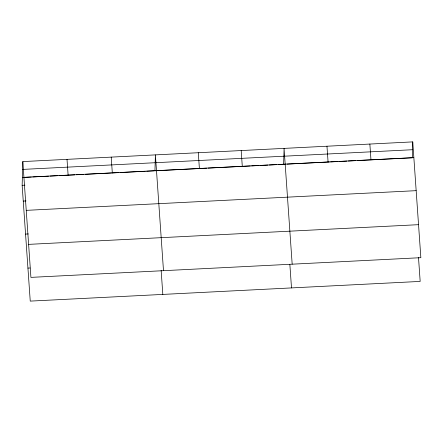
<?xml version="1.0" encoding="UTF-8"?>
<svg xmlns="http://www.w3.org/2000/svg" width="443" height="443" viewBox="0 0 443 443"><rect width="100%" height="100%" fill="white"/><g stroke="black" fill="none" stroke-linecap="round" stroke-linejoin="round"><path stroke-width="0.66" d="M418.491 257.344L420.174 281.416L30.246 301.113L22.15 185.318L22.826 161.584L412.754 141.887L420.85 257.682L30.921 277.379L22.826 161.584M283.625 164.287L284.074 148.388L292.175 264.183M412.754 141.887L412.3 157.786L357.152 160.576M22.604 169.414L412.533 149.717M23.928 177.344L413.856 157.647M22.371 177.482L31.348 177.034M32.732 176.962L48.614 176.159M49.993 176.087L57.59 175.705M58.969 175.638L66.566 175.251M67.253 175.218L74.85 174.835M76.229 174.763L83.827 174.381M85.206 174.309L110.756 173.019M111.448 172.986L119.04 172.604M120.424 172.532L145.282 171.275M146.661 171.208L154.258 170.821M206.693 168.174L154.95 170.788L155.399 154.889L163.495 270.684M208.055 168.107L250.262 165.975M251.624 165.904L259.116 165.527M260.478 165.455L267.965 165.078M269.327 165.012L276.814 164.63M278.176 164.563L285.669 164.187M287.031 164.115L329.238 161.983M330.6 161.916L338.092 161.534M339.454 161.468L346.941 161.091M348.303 161.019L355.79 160.643M22.15 185.318L24.913 185.18M23.252 201.078L26.015 200.939M26.237 210.359L416.165 190.662M25.561 234.087L28.324 233.948M28.612 244.37L418.541 224.673M27.937 268.104L30.008 267.998M369.861 144.053L370.963 159.818M326.967 146.223L328.069 161.983M289.866 264.532L291.5 287.917M241.186 150.554L242.288 166.313M198.292 152.719L199.394 168.484M161.141 270.346L162.825 294.418M111.21 157.121L112.312 172.881M67.015 159.353L68.117 175.112"/></g></svg>
